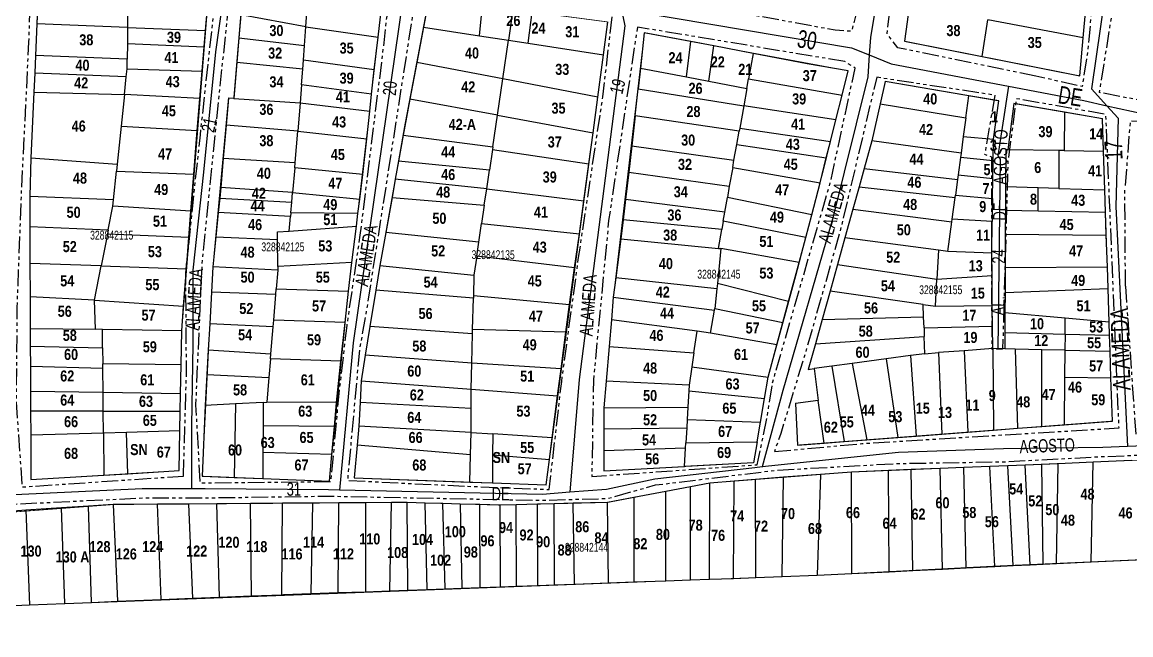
# Model space of a CAD drawing. Extents: x 204381 to 207261, y 4847713 to 4851061.
# Drawn here: x 204745.6 to 204997.2, y 4849956.2 to 4850095.3 of the extents above; entities that cross this region are included whole.
import ezdxf
from ezdxf.enums import TextEntityAlignment as Align

# ---------------------------------------------------------------- set-up
doc = ezdxf.new("R2010")
doc.units = 0
doc.header["$LTSCALE"] = 1.5
doc.header["$MEASUREMENT"] = 0
doc.linetypes.add('PHANTOMX2', pattern=[5, 2.5, -0.5, 0.5, -0.5, 0.5, -0.5])
for name, color, linetype in [('CD-MALHA-LOTES', 40, 'CONTINUOUS'), ('CD_TXT_QUADRA', 7, 'CONTINUOUS'), ('RU-QUADRAS', 210, 'CONTINUOUS'), ('SV-EIXO-RUA-N-PAV', 6, 'CONTINUOUS'), ('SV-RUA-NAO-PAV-S-GUIA-C-GUIA', 7, 'PHANTOMX2'), ('SV-TXT-RUA-N-PAV-S-GUIA-C-GUIA', 7, 'CONTINUOUS'), ('Th_NmrPort', 7, 'CONTINUOUS')]:
    doc.layers.add(name, color=color, linetype=linetype)
doc.styles.add('ARIAL', font='ARIAL.TTF')
doc.styles.get("Standard").update_dxf_attribs({"font": 'swisscbo.ttf'})

msp = doc.modelspace()

# ---------------------------------------------------------------- linework, layer by layer
at = {"layer": 'CD-MALHA-LOTES', "linetype": 'Continuous'}
for points in [[(204826.37, 4850091.91), (204827.71, 4850103.18)], [(204749.2, 4850101.9), (204748.92, 4850094.92)], [(204769.6, 4850101.07), (204769.52, 4850094.12)], [(204787.21, 4850093.44), (204787.79, 4850100.32)], [(204837.87, 4850100.73), (204836.65, 4850094.2)], [(204809.98, 4850094.23), (204810.31, 4850098.68)], [(204849.41, 4850092.24), (204850.06, 4850099.12)], [(204856.97, 4850098.21), (204855.95, 4850091.23)], [(204946.95, 4850099.24), (204945.8, 4850091.02)], [(204986.37, 4850091.79), (204986.97, 4850098.32)], [(204795.19, 4850096.99), (204794.76, 4850091.8)], [(204809.98, 4850094.23), (204795.19, 4850096.99)], [(204860.46, 4850090.53), (204861.37, 4850097.63)], [(204877.52, 4850087.91), (204878.53, 4850095.37)], [(204963.41, 4850087.54), (204964.74, 4850095.87)], [(204986.37, 4850091.79), (204964.74, 4850095.87)], [(204748.92, 4850094.92), (204748.63, 4850087.76)], [(204769.52, 4850094.12), (204748.92, 4850094.92)], [(204769.52, 4850094.12), (204769.48, 4850090.46)], [(204769.52, 4850094.12), (204787.21, 4850093.44)], [(204786.9, 4850089.7), (204787.21, 4850093.44)], [(204809.66, 4850090.04), (204809.98, 4850094.23)], [(204809.98, 4850094.23), (204826.37, 4850091.91)], [(204836.65, 4850094.2), (204835.15, 4850086.19)], [(204836.65, 4850094.2), (204849.41, 4850092.24)], [(204886.78, 4850092.9), (204885.9, 4850084.86)], [(204897.34, 4850090.9), (204886.78, 4850092.9)], [(204769.48, 4850090.46), (204769.43, 4850086.9)], [(204769.48, 4850090.46), (204786.9, 4850089.7)], [(204794.76, 4850091.8), (204794.28, 4850086.18)], [(204794.76, 4850091.8), (204809.66, 4850090.04)], [(204825.49, 4850084.51), (204826.37, 4850091.91)], [(204849.41, 4850092.24), (204855.95, 4850091.23)], [(204854.66, 4850082.45), (204855.95, 4850091.23)], [(204855.95, 4850091.23), (204860.46, 4850090.53)], [(204860.46, 4850090.53), (204877.52, 4850087.91)], [(204896.32, 4850082.89), (204897.34, 4850090.9)], [(204902.53, 4850089.92), (204897.34, 4850090.9)], [(204945.8, 4850091.02), (204963.41, 4850087.54)], [(204985.59, 4850083.15), (204986.37, 4850091.79)], [(204748.63, 4850087.76), (204748.45, 4850083.77)], [(204769.43, 4850086.9), (204748.63, 4850087.76)], [(204786.45, 4850084.21), (204786.9, 4850089.7)], [(204809.41, 4850086.71), (204809.66, 4850090.04)], [(204876.23, 4850078.3), (204877.52, 4850087.91)], [(204901.41, 4850081.92), (204902.53, 4850089.92)], [(204911.46, 4850088.23), (204902.53, 4850089.92)], [(204911.46, 4850088.23), (204910.43, 4850082.47)], [(204923.72, 4850085.86), (204911.46, 4850088.23)], [(204769.41, 4850084.76), (204769.43, 4850086.9)], [(204794.28, 4850086.18), (204793.6, 4850078.01)], [(204809.26, 4850084.66), (204794.28, 4850086.18)], [(204809.26, 4850084.66), (204809.41, 4850086.71)], [(204825.49, 4850084.51), (204809.41, 4850086.71)], [(204835.15, 4850086.19), (204833.59, 4850077.85)], [(204854.66, 4850082.45), (204835.15, 4850086.19)], [(204933.03, 4850084.29), (204923.72, 4850085.86)], [(204963.41, 4850087.54), (204985.59, 4850083.15)], [(204748.45, 4850083.77), (204748.26, 4850079.45)], [(204769.22, 4850082.92), (204748.45, 4850083.77)], [(204768.8, 4850078.89), (204769.22, 4850082.92)], [(204769.22, 4850082.92), (204769.41, 4850084.76)], [(204769.41, 4850084.76), (204786.45, 4850084.21)], [(204785.93, 4850077.97), (204786.45, 4850084.21)], [(204808.99, 4850081.12), (204809.26, 4850084.66)], [(204824.88, 4850078.95), (204825.49, 4850084.51)], [(204885.9, 4850084.86), (204885.39, 4850080.2)], [(204885.9, 4850084.86), (204896.32, 4850082.89)], [(204896.32, 4850082.89), (204901.41, 4850081.92)], [(204931.65, 4850078.79), (204933.03, 4850084.29)], [(204808.99, 4850081.12), (204808.68, 4850076.98)], [(204824.88, 4850078.95), (204808.99, 4850081.12)], [(204853.45, 4850074.2), (204854.66, 4850082.45)], [(204876.23, 4850078.3), (204854.66, 4850082.45)], [(204884.72, 4850074.04), (204885.39, 4850080.2)], [(204885.39, 4850080.2), (204909.33, 4850076.32)], [(204901.41, 4850081.92), (204910.04, 4850080.28)], [(204910.04, 4850080.28), (204909.33, 4850076.32)], [(204910.04, 4850080.28), (204910.43, 4850082.47)], [(204910.43, 4850082.47), (204931.65, 4850078.79)], [(204941.42, 4850081.87), (204940.3, 4850076.78)], [(204960.39, 4850078.61), (204941.42, 4850081.87)], [(204748.26, 4850079.45), (204747.59, 4850064.54)], [(204748.26, 4850079.45), (204768.8, 4850078.89)], [(204768.8, 4850078.89), (204768.06, 4850071.71)], [(204785.93, 4850077.97), (204768.8, 4850078.89)], [(204785.34, 4850070.74), (204785.93, 4850077.97)], [(204792.39, 4850078.09), (204791.87, 4850071.93)], [(204793.6, 4850078.01), (204792.39, 4850078.09)], [(204793.6, 4850078.01), (204808.68, 4850076.98)], [(204824.47, 4850075.16), (204824.88, 4850078.95)], [(204833.59, 4850077.85), (204832.06, 4850069.71)], [(204853.45, 4850074.2), (204833.59, 4850077.85)], [(204875.14, 4850070.22), (204876.23, 4850078.3)], [(204930.23, 4850073.12), (204931.65, 4850078.79)], [(204959.72, 4850073.63), (204960.39, 4850078.61)], [(204967.21, 4850077.44), (204960.39, 4850078.61)], [(204808.68, 4850076.98), (204808.17, 4850070.58)], [(204808.68, 4850076.98), (204824.47, 4850075.16)], [(204823.78, 4850068.85), (204824.47, 4850075.16)], [(204909.33, 4850076.32), (204908.44, 4850071.29)], [(204930.23, 4850073.12), (204909.33, 4850076.32)], [(204940.3, 4850076.78), (204938.44, 4850068.41)], [(204940.3, 4850076.78), (204959.72, 4850073.63)], [(204966, 4850068.73), (204967.21, 4850077.44)], [(204970.67, 4850076.85), (204969.25, 4850066.33)], [(204982.12, 4850074.88), (204970.67, 4850076.85)], [(204852.4, 4850067.01), (204853.45, 4850074.2)], [(204853.45, 4850074.2), (204875.14, 4850070.22)], [(204884.72, 4850074.04), (204883.93, 4850067.28)], [(204908.31, 4850070.58), (204884.72, 4850074.04)], [(204929, 4850068.22), (204930.23, 4850073.12)], [(204959.72, 4850073.63), (204959.16, 4850069.38)], [(204982.12, 4850074.88), (204982.04, 4850066.16)], [(204990.77, 4850073.4), (204982.12, 4850074.88)], [(204991.01, 4850066.04), (204990.77, 4850073.4)], [(204768.06, 4850071.71), (204767.18, 4850063.11)], [(204768.06, 4850071.71), (204785.34, 4850070.74)], [(204784.53, 4850060.82), (204785.34, 4850070.74)], [(204791.87, 4850071.93), (204791.24, 4850064.49)], [(204808.17, 4850070.58), (204791.87, 4850071.93)], [(204807.57, 4850063.48), (204808.17, 4850070.58)], [(204808.17, 4850070.58), (204823.78, 4850068.85)], [(204874.2, 4850063.18), (204875.14, 4850070.22)], [(204907.76, 4850067.55), (204908.31, 4850070.58)], [(204908.44, 4850071.29), (204908.31, 4850070.58)], [(204908.44, 4850071.29), (204929, 4850068.22)], [(204822.89, 4850060.71), (204823.78, 4850068.85)], [(204832.06, 4850069.71), (204831, 4850063.74)], [(204832.06, 4850069.71), (204852.4, 4850067.01)], [(204907.12, 4850063.98), (204907.76, 4850067.55)], [(204907.76, 4850067.55), (204928.07, 4850064.51)], [(204928.07, 4850064.51), (204929, 4850068.22)], [(204938.44, 4850068.41), (204936.67, 4850062.07)], [(204958.66, 4850065.6), (204938.44, 4850068.41)], [(204959.16, 4850069.38), (204958.66, 4850065.6)], [(204959.16, 4850069.38), (204966, 4850068.73)], [(204965.93, 4850063.84), (204966, 4850068.73)], [(204852.31, 4850066.42), (204851.62, 4850061.75)], [(204852.4, 4850067.01), (204852.31, 4850066.42)], [(204852.31, 4850066.42), (204874.2, 4850063.18)], [(204883.93, 4850067.28), (204883.24, 4850061.31)], [(204883.93, 4850067.28), (204907.12, 4850063.98)], [(204958.66, 4850065.6), (204958.52, 4850064.57)], [(204968.79, 4850066.34), (204968.75, 4850057.97)], [(204969.25, 4850066.33), (204968.79, 4850066.34)], [(204980.85, 4850066.18), (204969.25, 4850066.33)], [(204980.85, 4850066.18), (204980.85, 4850057.57)], [(204982.04, 4850066.16), (204980.85, 4850066.18)], [(204982.04, 4850066.16), (204991.01, 4850066.04)], [(204991.29, 4850057.23), (204991.01, 4850066.04)], [(204747.59, 4850064.54), (204747.32, 4850055.78)], [(204747.59, 4850064.54), (204767.18, 4850063.11)], [(204767.18, 4850063.11), (204767.01, 4850061.5)], [(204791.24, 4850064.49), (204790.68, 4850057.81)], [(204791.24, 4850064.49), (204807.57, 4850063.48)], [(204807.46, 4850062.23), (204807.57, 4850063.48)], [(204831, 4850063.74), (204830.28, 4850059.67)], [(204851.62, 4850061.75), (204831, 4850063.74)], [(204873.06, 4850054.76), (204874.2, 4850063.18)], [(204906.84, 4850062.36), (204907.12, 4850063.98)], [(204926.66, 4850058.88), (204928.07, 4850064.51)], [(204958.52, 4850064.57), (204958, 4850060.66)], [(204965.93, 4850063.84), (204958.52, 4850064.57)], [(204965.87, 4850059.83), (204965.93, 4850063.84)], [(204766.34, 4850054.97), (204767.01, 4850061.5)], [(204767.01, 4850061.5), (204784.53, 4850060.82)], [(204783.85, 4850052.45), (204784.53, 4850060.82)], [(204807.46, 4850062.23), (204806.97, 4850056.64)], [(204822.89, 4850060.71), (204807.46, 4850062.23)], [(204822.21, 4850055.15), (204822.89, 4850060.71)], [(204851.06, 4850057.51), (204851.62, 4850061.75)], [(204883.24, 4850061.31), (204882.52, 4850055.09)], [(204883.24, 4850061.31), (204906.07, 4850058.11)], [(204906.84, 4850062.36), (204906.07, 4850058.11)], [(204906.84, 4850062.36), (204926.66, 4850058.88)], [(204936.67, 4850062.07), (204935.53, 4850057.96)], [(204936.67, 4850062.07), (204957.86, 4850059.58)], [(204958, 4850060.66), (204957.86, 4850059.58)], [(204958, 4850060.66), (204965.87, 4850059.83)], [(204790.68, 4850057.81), (204790.43, 4850055.38)], [(204806.97, 4850056.64), (204790.68, 4850057.81)], [(204830.28, 4850059.67), (204829.55, 4850055.55)], [(204851.06, 4850057.51), (204830.28, 4850059.67)], [(204850.46, 4850053.82), (204851.06, 4850057.51)], [(204851.06, 4850057.51), (204873.06, 4850054.76)], [(204906.07, 4850058.11), (204905.63, 4850055.56)], [(204924.83, 4850051.56), (204926.66, 4850058.88)], [(204935.53, 4850057.96), (204934.12, 4850052.89)], [(204935.53, 4850057.96), (204957.32, 4850055.54)], [(204957.86, 4850059.58), (204957.39, 4850056.04)], [(204965.81, 4850055.31), (204965.87, 4850059.83)], [(204968.75, 4850057.97), (204968.72, 4850052.65)], [(204976.13, 4850057.73), (204968.75, 4850057.97)], [(204980.85, 4850057.57), (204976.13, 4850057.73)], [(204976.13, 4850052.5), (204976.13, 4850057.73)], [(204980.85, 4850057.57), (204991.29, 4850057.23)], [(204766.34, 4850054.97), (204747.32, 4850055.78)], [(204747.32, 4850055.78), (204747.34, 4850048.95)], [(204766.2, 4850053.59), (204766.34, 4850054.97)], [(204790.43, 4850055.38), (204790.1, 4850052.11)], [(204790.43, 4850055.38), (204806.79, 4850054.5)], [(204806.79, 4850054.5), (204806.97, 4850056.64)], [(204806.97, 4850056.64), (204822.21, 4850055.15)], [(204821.81, 4850051.89), (204822.21, 4850055.15)], [(204829.55, 4850055.55), (204828.13, 4850047.59)], [(204829.55, 4850055.55), (204850.46, 4850053.82)], [(204882.52, 4850055.09), (204881.97, 4850050.43)], [(204905.04, 4850052.16), (204882.52, 4850055.09)], [(204905.04, 4850052.16), (204905.63, 4850055.56)], [(204924.83, 4850051.56), (204905.63, 4850055.56)], [(204956.67, 4850050.61), (204957.32, 4850055.54)], [(204957.32, 4850055.54), (204957.39, 4850056.04)], [(204957.39, 4850056.04), (204965.81, 4850055.31)], [(204965.81, 4850055.31), (204965.73, 4850050.05)], [(204991.46, 4850052.19), (204991.29, 4850057.23)], [(204765.15, 4850048.21), (204766.2, 4850053.59)], [(204783.85, 4850052.45), (204766.2, 4850053.59)], [(204783.41, 4850046.44), (204783.85, 4850052.45)], [(204806.58, 4850052.07), (204806.79, 4850054.5)], [(204850.46, 4850053.82), (204849.85, 4850049.63)], [(204872.04, 4850047.31), (204873.06, 4850054.76)], [(204934.12, 4850052.89), (204932.3, 4850046.36)], [(204934.12, 4850052.89), (204956.59, 4850050.02)], [(204968.72, 4850052.65), (204968.69, 4850047.23)], [(204968.72, 4850052.65), (204976.13, 4850052.5)], [(204976.13, 4850052.5), (204991.46, 4850052.19)], [(204790.1, 4850052.11), (204789.55, 4850046.6)], [(204806.5, 4850051.23), (204790.1, 4850052.11)], [(204806.21, 4850047.91), (204806.5, 4850051.23)], [(204806.58, 4850052.07), (204806.5, 4850051.23)], [(204821.81, 4850051.89), (204806.58, 4850052.07)], [(204821.46, 4850049.05), (204821.81, 4850051.89)], [(204881.97, 4850050.43), (204881.48, 4850046.14)], [(204904.36, 4850048.26), (204881.97, 4850050.43)], [(204904.69, 4850050.13), (204904.36, 4850048.26)], [(204904.69, 4850050.13), (204905.04, 4850052.16)], [(204923.44, 4850046.42), (204904.69, 4850050.13)], [(204923.44, 4850046.42), (204924.83, 4850051.56)], [(204955.69, 4850043.24), (204956.59, 4850050.02)], [(204956.59, 4850050.02), (204956.67, 4850050.61)], [(204965.73, 4850050.05), (204956.67, 4850050.61)], [(204965.63, 4850042.9), (204965.73, 4850050.05)], [(204991.62, 4850046.96), (204991.46, 4850052.19)], [(204747.34, 4850048.95), (204747.37, 4850040.57)], [(204747.34, 4850048.95), (204765.15, 4850048.21)], [(204765.15, 4850048.21), (204764.95, 4850047.17)], [(204803.52, 4850047.71), (204806.21, 4850047.91)], [(204803.54, 4850045.97), (204803.52, 4850047.71)], [(204806.21, 4850047.91), (204821.46, 4850049.05)], [(204820.45, 4850040.74), (204821.46, 4850049.05)], [(204828.13, 4850047.59), (204826.8, 4850040.11)], [(204849.22, 4850045.37), (204828.13, 4850047.59)], [(204849.22, 4850045.37), (204849.85, 4850049.63)], [(204849.85, 4850049.63), (204872.04, 4850047.31)], [(204903.62, 4850043.98), (204904.36, 4850048.26)], [(204764.95, 4850047.17), (204763.56, 4850039.99)], [(204783.41, 4850046.44), (204764.95, 4850047.17)], [(204782.88, 4850039.3), (204783.41, 4850046.44)], [(204789.55, 4850046.6), (204788.87, 4850039.77)], [(204789.55, 4850046.6), (204803.54, 4850045.97)], [(204803.62, 4850039.84), (204803.54, 4850045.97)], [(204848.75, 4850042.2), (204849.22, 4850045.37)], [(204870.97, 4850039.52), (204872.04, 4850047.31)], [(204881.48, 4850046.14), (204880.32, 4850037.25)], [(204881.48, 4850046.14), (204903.62, 4850043.98)], [(204921.92, 4850040.79), (204923.44, 4850046.42)], [(204932.3, 4850046.36), (204930.62, 4850040.32)], [(204953.52, 4850043.53), (204932.3, 4850046.36)], [(204968.69, 4850047.23), (204968.66, 4850039.65)], [(204968.69, 4850047.23), (204991.62, 4850046.96)], [(204991.86, 4850039.75), (204991.62, 4850046.96)], [(204904.17, 4850043.93), (204903.38, 4850036.03)], [(204903.62, 4850043.98), (204904.17, 4850043.93)], [(204921.92, 4850040.79), (204904.17, 4850043.93)], [(204953.52, 4850043.53), (204953.16, 4850037.01)], [(204955.69, 4850043.24), (204953.52, 4850043.53)], [(204965.63, 4850042.9), (204955.69, 4850043.24)], [(204965.68, 4850037.78), (204965.63, 4850042.9)], [(204763.56, 4850039.99), (204747.37, 4850040.57)], [(204747.37, 4850040.57), (204747.39, 4850032.99)], [(204762.05, 4850032.23), (204763.56, 4850039.99)], [(204763.56, 4850039.99), (204782.88, 4850039.3)], [(204820.45, 4850040.74), (204803.62, 4850039.84)], [(204819.66, 4850034.27), (204820.45, 4850040.74)], [(204826.8, 4850040.11), (204825.89, 4850034.52)], [(204826.8, 4850040.11), (204848.12, 4850037.89)], [(204848.75, 4850042.2), (204848.12, 4850037.89)], [(204870.97, 4850039.52), (204848.75, 4850042.2)], [(204919.52, 4850031.89), (204921.92, 4850040.79)], [(204930.62, 4850040.32), (204928.94, 4850034.27)], [(204930.62, 4850040.32), (204953.16, 4850037.01)], [(204782.25, 4850030.83), (204782.88, 4850039.3)], [(204788.87, 4850039.77), (204788.56, 4850034.07)], [(204803.63, 4850038.99), (204788.87, 4850039.77)], [(204803.63, 4850038.99), (204803.28, 4850034.77)], [(204803.62, 4850039.84), (204803.63, 4850038.99)], [(204848.12, 4850037.89), (204848.01, 4850033.25)], [(204869.83, 4850031.2), (204870.97, 4850039.52)], [(204953.16, 4850037.01), (204965.68, 4850037.78)], [(204965.74, 4850031.01), (204965.68, 4850037.78)], [(204968.66, 4850039.65), (204968.63, 4850033.95)], [(204968.66, 4850039.65), (204991.86, 4850039.75)], [(204992.01, 4850034.9), (204991.86, 4850039.75)], [(204880.32, 4850037.25), (204879.75, 4850032.87)], [(204903.26, 4850034.82), (204880.32, 4850037.25)], [(204903.38, 4850036.03), (204903.26, 4850034.82)], [(204919.52, 4850031.89), (204903.38, 4850036.03)], [(204952.83, 4850030.86), (204953.16, 4850037.01)], [(204968.63, 4850033.95), (204992.01, 4850034.9)], [(204992.26, 4850027.22), (204992.01, 4850034.9)], [(204762.05, 4850032.23), (204747.39, 4850032.99)], [(204747.39, 4850032.99), (204747.41, 4850025.79)], [(204788.56, 4850034.07), (204788.16, 4850026.84)], [(204803.17, 4850033.52), (204788.56, 4850034.07)], [(204802.68, 4850027.67), (204803.17, 4850033.52)], [(204803.17, 4850033.52), (204803.28, 4850034.77)], [(204803.28, 4850034.77), (204819.66, 4850034.27)], [(204818.89, 4850027.13), (204819.66, 4850034.27)], [(204825.89, 4850034.52), (204824.53, 4850026.25)], [(204847.99, 4850032.68), (204825.89, 4850034.52)], [(204847.82, 4850025.55), (204847.99, 4850032.68)], [(204848.01, 4850033.25), (204847.99, 4850032.68)], [(204848.01, 4850033.25), (204869.83, 4850031.2)], [(204879.75, 4850032.87), (204879.32, 4850027.73)], [(204879.75, 4850032.87), (204902.74, 4850029.93)], [(204903.26, 4850034.82), (204902.81, 4850030.33)], [(204928.94, 4850034.27), (204927.14, 4850027.81)], [(204950.09, 4850031.25), (204928.94, 4850034.27)], [(204968.63, 4850033.95), (204968.61, 4850029.36)], [(204762.05, 4850032.23), (204782.25, 4850030.83)], [(204762.22, 4850025.6), (204762.05, 4850032.23)], [(204781.84, 4850025.29), (204782.25, 4850030.83)], [(204868.98, 4850024.99), (204869.83, 4850031.2)], [(204901.78, 4850024.76), (204902.74, 4850029.93)], [(204902.74, 4850029.93), (204902.81, 4850030.33)], [(204902.81, 4850030.33), (204918.24, 4850027.14)], [(204918.24, 4850027.14), (204919.52, 4850031.89)], [(204950.09, 4850031.25), (204952.83, 4850030.86)], [(204950.17, 4850028.43), (204950.09, 4850031.25)], [(204952.83, 4850030.86), (204965.74, 4850031.01)], [(204965.78, 4850026.3), (204965.74, 4850031.01)], [(204802.55, 4850026.18), (204802.68, 4850027.67)], [(204818.89, 4850027.13), (204802.68, 4850027.67)], [(204879.32, 4850027.73), (204878.8, 4850021.67)], [(204898.74, 4850025.16), (204879.32, 4850027.73)], [(204927.14, 4850027.81), (204925.6, 4850022.29)], [(204927.14, 4850027.81), (204950.17, 4850028.43)], [(204950.25, 4850025.92), (204950.17, 4850028.43)], [(204968.61, 4850029.36), (204968.59, 4850024.85)], [(204982.31, 4850028.12), (204968.61, 4850029.36)], [(204982.27, 4850024.53), (204982.31, 4850028.12)], [(204992.26, 4850027.22), (204982.31, 4850028.12)], [(204747.41, 4850025.79), (204762.22, 4850025.6)], [(204747.41, 4850025.79), (204747.43, 4850021.81)], [(204763.8, 4850025.58), (204762.22, 4850025.6)], [(204781.84, 4850025.29), (204763.8, 4850025.58)], [(204763.85, 4850021.38), (204763.8, 4850025.58)], [(204781.68, 4850017.57), (204781.84, 4850025.29)], [(204788.16, 4850026.84), (204787.84, 4850020.92)], [(204802.55, 4850026.18), (204788.16, 4850026.84)], [(204802.04, 4850020.07), (204802.55, 4850026.18)], [(204817.95, 4850018.35), (204818.89, 4850027.13)], [(204824.53, 4850026.25), (204823.47, 4850019.72)], [(204847.79, 4850024.54), (204824.53, 4850026.25)], [(204847.79, 4850024.54), (204847.82, 4850025.55)], [(204868.98, 4850024.99), (204847.82, 4850025.55)], [(204867.91, 4850016.66), (204868.98, 4850024.99)], [(204898.02, 4850020.27), (204898.74, 4850025.16)], [(204901.78, 4850024.76), (204898.74, 4850025.16)], [(204916.89, 4850022.1), (204918.24, 4850027.14)], [(204950.25, 4850025.92), (204965.78, 4850026.3)], [(204950.25, 4850025.92), (204950.31, 4850023.98)], [(204965.84, 4850021.21), (204965.78, 4850026.3)], [(204968.59, 4850024.85), (204968.57, 4850021.15)], [(204968.59, 4850024.85), (204982.27, 4850024.53)], [(204992.36, 4850024.3), (204992.26, 4850027.22)], [(204847.63, 4850017.89), (204847.79, 4850024.54)], [(204916.89, 4850022.1), (204901.78, 4850024.76)], [(204925.6, 4850022.29), (204923.99, 4850016.49)], [(204925.6, 4850022.29), (204950.31, 4850023.98)], [(204950.44, 4850020.06), (204950.31, 4850023.98)], [(204982.27, 4850024.53), (204982.23, 4850020.84)], [(204982.27, 4850024.53), (204992.36, 4850024.3)], [(204992.48, 4850020.61), (204992.36, 4850024.3)], [(204747.43, 4850021.81), (204763.85, 4850021.38)], [(204747.43, 4850021.81), (204747.46, 4850017.17)], [(204763.85, 4850021.38), (204763.89, 4850017.73)], [(204787.84, 4850020.92), (204787.54, 4850015.36)], [(204787.84, 4850020.92), (204802.04, 4850020.07)], [(204801.94, 4850018.91), (204802.04, 4850020.07)], [(204878.8, 4850021.67), (204878.14, 4850013.85)], [(204878.8, 4850021.67), (204898.02, 4850020.27)], [(204898.02, 4850020.27), (204897.55, 4850017.09)], [(204914.89, 4850014.71), (204916.89, 4850022.1)], [(204950.44, 4850020.06), (204947.18, 4850019.64)], [(204950.44, 4850020.06), (204953.56, 4850020.3)], [(204959.37, 4850020.73), (204953.56, 4850020.3)], [(204953.56, 4850020.3), (204954.29, 4850001.82)], [(204965.84, 4850021.21), (204959.37, 4850020.73)], [(204959.37, 4850020.73), (204960.19, 4850002.27)], [(204968.57, 4850021.15), (204965.84, 4850021.21)], [(204965.84, 4850021.21), (204966, 4850002.71)], [(204970.94, 4850021.1), (204968.57, 4850021.15)], [(204977.02, 4850020.96), (204970.94, 4850021.1)], [(204970.94, 4850021.1), (204971.5, 4850003.13)], [(204982.23, 4850020.84), (204977.02, 4850020.96)], [(204977.02, 4850003.55), (204977.02, 4850020.96)], [(204982.23, 4850020.84), (204982.16, 4850014.7)], [(204982.23, 4850020.84), (204992.48, 4850020.61)], [(204992.67, 4850014.62), (204992.48, 4850020.61)], [(204781.68, 4850017.57), (204763.89, 4850017.73)], [(204763.9, 4850016.74), (204763.89, 4850017.73)], [(204781.55, 4850010.99), (204781.68, 4850017.57)], [(204801.94, 4850018.91), (204801.59, 4850014.67)], [(204817.95, 4850018.35), (204801.94, 4850018.91)], [(204816.95, 4850009.02), (204817.95, 4850018.35)], [(204823.47, 4850019.72), (204822.52, 4850013.94)], [(204847.63, 4850017.89), (204823.47, 4850019.72)], [(204847.49, 4850012.02), (204847.63, 4850017.89)], [(204867.91, 4850016.66), (204847.63, 4850017.89)], [(204933.95, 4850017.84), (204929.3, 4850017.21)], [(204941.66, 4850018.89), (204933.95, 4850017.84)], [(204933.95, 4850017.84), (204937.27, 4850000.53)], [(204947.18, 4850019.64), (204941.66, 4850018.89)], [(204941.66, 4850018.89), (204944.29, 4850001.06)], [(204947.18, 4850019.64), (204948.47, 4850001.38)], [(204763.9, 4850016.74), (204747.46, 4850017.17)], [(204747.46, 4850017.17), (204747.49, 4850011.52)], [(204763.96, 4850011.26), (204763.9, 4850016.74)], [(204787.54, 4850015.36), (204787.15, 4850008.27)], [(204787.54, 4850015.36), (204801.59, 4850014.67)], [(204867.12, 4850010.52), (204867.91, 4850016.66)], [(204897.55, 4850017.09), (204896.94, 4850012.94)], [(204897.55, 4850017.09), (204914.89, 4850014.71)], [(204923.99, 4850016.49), (204925.3, 4850016.67)], [(204929.3, 4850017.21), (204925.3, 4850016.67)], [(204925.3, 4850016.67), (204926.26, 4850009.47)], [(204929.3, 4850017.21), (204932.11, 4850000.13)], [(204801.59, 4850014.67), (204801.12, 4850009.05)], [(204822.52, 4850013.94), (204822.29, 4850009.02)], [(204822.52, 4850013.94), (204847.49, 4850012.02)], [(204878.14, 4850013.85), (204877.63, 4850007.8)], [(204896.94, 4850012.94), (204878.14, 4850013.85)], [(204896.94, 4850012.94), (204896.87, 4850011.64)], [(204914.08, 4850009.92), (204914.89, 4850014.71)], [(204982.16, 4850014.7), (204982.04, 4850003.94)], [(204982.16, 4850014.7), (204992.67, 4850014.62)], [(204992.99, 4850004.77), (204992.67, 4850014.62)], [(204763.96, 4850011.26), (204747.49, 4850011.52)], [(204747.49, 4850011.52), (204747.51, 4850007)], [(204781.55, 4850010.99), (204763.96, 4850011.26)], [(204764.01, 4850007), (204763.96, 4850011.26)], [(204781.47, 4850007), (204781.55, 4850010.99)], [(204847.49, 4850012.02), (204867.12, 4850010.52)], [(204847.49, 4850007.65), (204847.49, 4850012.02)], [(204865.89, 4850000.99), (204867.12, 4850010.52)], [(204896.87, 4850011.64), (204896.66, 4850007.89)], [(204896.87, 4850011.64), (204914.08, 4850009.92)], [(204913.15, 4850004.5), (204914.08, 4850009.92)], [(204787.15, 4850008.27), (204786.48, 4849992.26)], [(204794, 4850008.66), (204787.15, 4850008.27)], [(204794, 4850008.66), (204793.69, 4849991.97)], [(204800.32, 4850009.01), (204794, 4850008.66)], [(204800.32, 4850009.01), (204800.28, 4850003.69)], [(204800.32, 4850009.01), (204801.12, 4850009.05)], [(204816.95, 4850009.02), (204801.12, 4850009.05)], [(204816.45, 4850003.54), (204816.95, 4850009.02)], [(204822.29, 4850009.02), (204822.03, 4850003.65)], [(204847.49, 4850007.65), (204822.29, 4850009.02)], [(204847.49, 4850002.19), (204847.49, 4850007.65)], [(204877.63, 4850007.8), (204896.66, 4850007.89)], [(204877.63, 4850007.8), (204877.63, 4850002.98)], [(204896.66, 4850007.89), (204896.5, 4850005.11)], [(204926.26, 4850009.47), (204921.1, 4850008.79)], [(204921.1, 4850008.79), (204921.56, 4849999.33)], [(204927.56, 4849999.79), (204926.26, 4850009.47)], [(204764.01, 4850007), (204747.51, 4850007)], [(204747.51, 4850007), (204747.54, 4850001.55)], [(204764.01, 4850007), (204781.47, 4850007)], [(204764.07, 4850002.03), (204764.01, 4850007)], [(204781.38, 4850002.53), (204781.47, 4850007)], [(204896.5, 4850005.11), (204896.4, 4850003.24)], [(204896.5, 4850005.11), (204913.15, 4850004.5)], [(204982.04, 4850003.94), (204992.99, 4850004.77)], [(204769.31, 4850002.18), (204764.07, 4850002.03)], [(204781.38, 4850002.53), (204769.31, 4850002.18)], [(204769.62, 4849992.82), (204769.31, 4850002.18)], [(204781.2, 4849993.52), (204781.38, 4850002.53)], [(204800.28, 4850003.69), (204800.24, 4849997.66)], [(204816.45, 4850003.54), (204800.28, 4850003.69)], [(204815.87, 4849997.18), (204816.45, 4850003.54)], [(204822.03, 4850003.65), (204821.62, 4849999.27)], [(204847.49, 4850002.19), (204822.03, 4850003.65)], [(204847.35, 4849997.14), (204847.49, 4850002.19)], [(204847.49, 4850002.19), (204852.39, 4850001.85)], [(204877.63, 4850002.98), (204896.4, 4850003.24)], [(204877.63, 4850002.98), (204877.63, 4849998.01)], [(204896.4, 4850003.24), (204896.21, 4849999.86)], [(204912.39, 4850000.05), (204913.15, 4850004.5)], [(204954.29, 4850001.82), (204960.19, 4850002.27)], [(204960.19, 4850002.27), (204966, 4850002.71)], [(204966, 4850002.71), (204971.5, 4850003.13)], [(204971.5, 4850003.13), (204977.02, 4850003.55)], [(204977.02, 4850003.55), (204982.04, 4850003.94)], [(204764.07, 4850002.03), (204747.54, 4850001.55)], [(204747.54, 4850001.55), (204747.59, 4849991.48)], [(204764.07, 4850002.03), (204764.17, 4849992.49)], [(204852.39, 4850001.85), (204852.36, 4849997.08)], [(204865.89, 4850000.99), (204852.39, 4850001.85)], [(204865.25, 4849996.06), (204865.89, 4850000.99)], [(204896.14, 4849998.6), (204896.21, 4849999.86)], [(204896.21, 4849999.86), (204912.39, 4850000.05)], [(204912.39, 4850000.05), (204911.59, 4849995.31)], [(204921.56, 4849999.33), (204927.56, 4849999.79)], [(204927.56, 4849999.79), (204932.11, 4850000.13)], [(204932.11, 4850000.13), (204937.27, 4850000.53)], [(204937.27, 4850000.53), (204944.29, 4850001.06)], [(204944.29, 4850001.06), (204948.47, 4850001.38)], [(204948.47, 4850001.38), (204954.29, 4850001.82)], [(204800.24, 4849997.66), (204800.19, 4849991.72)], [(204815.87, 4849997.18), (204800.24, 4849997.66)], [(204815.31, 4849991.12), (204815.87, 4849997.18)], [(204821.62, 4849999.27), (204820.92, 4849991.87)], [(204847.35, 4849997.14), (204821.62, 4849999.27)], [(204847.18, 4849990.91), (204847.35, 4849997.14)], [(204896.14, 4849998.6), (204877.63, 4849998.01)], [(204877.63, 4849998.01), (204877.63, 4849993.45)], [(204895.9, 4849994.45), (204896.14, 4849998.6)], [(204852.36, 4849997.08), (204852.33, 4849990.72)], [(204852.36, 4849997.08), (204865.25, 4849996.06)], [(204864.51, 4849990.28), (204865.25, 4849996.06)], [(204911.59, 4849995.31), (204895.9, 4849994.45)], [(204969.25, 4849994.63), (204965.18, 4849994.46)], [(204973.24, 4849994.79), (204969.25, 4849994.63)], [(204970.5, 4849971.97), (204969.25, 4849994.63)], [(204976.98, 4849994.94), (204973.24, 4849994.79)], [(204974.35, 4849972.16), (204973.24, 4849994.79)], [(204980.73, 4849995.08), (204976.98, 4849994.94)], [(204977.32, 4849972.31), (204976.98, 4849994.94)], [(204980.3, 4849972.46), (204980.73, 4849995.08)], [(204988.63, 4849995.43), (204980.73, 4849995.08)], [(204988.21, 4849972.85), (204988.63, 4849995.43)], [(204997.31, 4849995.8), (204988.63, 4849995.43)], [(204747.59, 4849991.48), (204764.17, 4849992.49)], [(204764.17, 4849992.49), (204769.62, 4849992.82)], [(204769.62, 4849992.82), (204781.2, 4849993.52)], [(204786.48, 4849992.26), (204793.69, 4849991.97)], [(204877.63, 4849993.45), (204895.9, 4849994.45)], [(204926.75, 4849992.65), (204918.36, 4849992.02)], [(204926.75, 4849992.65), (204926, 4849969.78)], [(204933.8, 4849993.18), (204926.75, 4849992.65)], [(204942.17, 4849993.53), (204933.8, 4849993.18)], [(204933.88, 4849970.15), (204933.8, 4849993.18)], [(204947.34, 4849993.74), (204942.17, 4849993.53)], [(204942.37, 4849970.57), (204942.17, 4849993.53)], [(204953.92, 4849994.01), (204947.34, 4849993.74)], [(204947.75, 4849970.84), (204947.34, 4849993.74)], [(204959.31, 4849994.22), (204953.92, 4849994.01)], [(204954.48, 4849971.17), (204953.92, 4849994.01)], [(204965.18, 4849994.46), (204959.31, 4849994.22)], [(204959.81, 4849971.44), (204959.31, 4849994.22)], [(204966.29, 4849971.76), (204965.18, 4849994.46)], [(204793.69, 4849991.97), (204800.19, 4849991.72)], [(204800.19, 4849991.72), (204815.31, 4849991.12)], [(204820.92, 4849991.87), (204847.18, 4849990.91)], [(204847.18, 4849990.91), (204852.33, 4849990.72)], [(204852.33, 4849990.72), (204864.51, 4849990.28)], [(204897.3, 4849989.87), (204891.69, 4849988.81)], [(204897.23, 4849968.7), (204897.3, 4849989.87)], [(204901.65, 4849990.7), (204897.3, 4849989.87)], [(204901.59, 4849968.86), (204901.65, 4849990.7)], [(204907.2, 4849991.15), (204901.65, 4849990.7)], [(204906.99, 4849969.06), (204907.2, 4849991.15)], [(204912, 4849991.53), (204907.2, 4849991.15)], [(204918.36, 4849992.02), (204912, 4849991.53)], [(204912.08, 4849969.25), (204912, 4849991.53)], [(204918.08, 4849969.47), (204918.36, 4849992.02)], [(204884.44, 4849987.43), (204878.45, 4849986.29)], [(204891.69, 4849988.81), (204884.44, 4849987.43)], [(204884.44, 4849987.43), (204884.44, 4849968.24)], [(204891.69, 4849968.5), (204891.69, 4849988.81)], [(204754.53, 4849985.05), (204746.41, 4849984.52)], [(204760.66, 4849985.45), (204754.53, 4849985.05)], [(204755.31, 4849963.36), (204754.53, 4849985.05)], [(204766.28, 4849985.81), (204760.66, 4849985.45)], [(204761.37, 4849963.61), (204760.66, 4849985.45)], [(204776.35, 4849985.89), (204766.28, 4849985.81)], [(204766.28, 4849985.81), (204767.27, 4849963.85)], [(204783.36, 4849985.94), (204776.35, 4849985.89)], [(204777.12, 4849964.24), (204776.35, 4849985.89)], [(204789.78, 4849985.99), (204783.36, 4849985.94)], [(204783.36, 4849985.94), (204784.27, 4849964.53)], [(204797.4, 4849986.05), (204789.78, 4849985.99)], [(204790.41, 4849964.78), (204789.78, 4849985.99)], [(204804.7, 4849986.1), (204797.4, 4849986.05)], [(204797.67, 4849965.08), (204797.4, 4849986.05)], [(204804.56, 4849965.36), (204804.7, 4849986.1)], [(204811.57, 4849986.15), (204804.7, 4849986.1)], [(204811.15, 4849965.6), (204811.57, 4849986.15)], [(204817.49, 4849986.19), (204811.57, 4849986.15)], [(204817.34, 4849965.82), (204817.49, 4849986.19)], [(204823.55, 4849986.23), (204817.49, 4849986.19)], [(204823.55, 4849986.23), (204823.48, 4849966.04)], [(204829.38, 4849986.27), (204823.55, 4849986.23)], [(204829.03, 4849966.24), (204829.38, 4849986.27)], [(204832.95, 4849986.29), (204829.38, 4849986.27)], [(204833.15, 4849966.39), (204832.95, 4849986.29)], [(204837.03, 4849986.17), (204832.95, 4849986.29)], [(204837.51, 4849966.55), (204837.03, 4849986.17)], [(204841.09, 4849986.06), (204837.03, 4849986.17)], [(204841.57, 4849966.69), (204841.09, 4849986.06)], [(204844.99, 4849985.94), (204841.09, 4849986.06)], [(204844.99, 4849985.94), (204845.41, 4849966.83)], [(204849.49, 4849985.81), (204844.99, 4849985.94)], [(204849.56, 4849966.98), (204849.49, 4849985.81)], [(204854, 4849985.68), (204849.49, 4849985.81)], [(204857.69, 4849985.78), (204854, 4849985.68)], [(204854, 4849985.68), (204854.07, 4849967.14)], [(204862.57, 4849985.9), (204857.69, 4849985.78)], [(204857.76, 4849967.28), (204857.69, 4849985.78)], [(204866.34, 4849986), (204862.57, 4849985.9)], [(204862.64, 4849967.45), (204862.57, 4849985.9)], [(204870.63, 4849986.1), (204866.34, 4849986)], [(204866.41, 4849967.59), (204866.34, 4849986)], [(204878.45, 4849986.29), (204870.63, 4849986.1)], [(204870.91, 4849967.75), (204870.63, 4849986.1)], [(204878.67, 4849968.03), (204878.45, 4849986.29)], [(204746.41, 4849984.52), (204737.98, 4849983.86)], [(204746.41, 4849984.52), (204747.24, 4849963.04)], [(204966.29, 4849971.76), (204970.5, 4849971.97)], [(204977.32, 4849972.31), (204980.3, 4849972.46)], [(204988.21, 4849972.85), (204998.42, 4849973.25)], [(204918.08, 4849969.47), (204926, 4849969.78)], [(204926, 4849969.78), (204933.88, 4849970.15)], [(204947.75, 4849970.84), (204954.48, 4849971.17)], [(204845.41, 4849966.83), (204849.56, 4849966.98)], [(204849.56, 4849966.98), (204854.07, 4849967.14)], [(204854.07, 4849967.14), (204857.76, 4849967.28)], [(204862.64, 4849967.45), (204866.41, 4849967.59)], [(204897.23, 4849968.7), (204901.59, 4849968.86)], [(204901.59, 4849968.86), (204906.99, 4849969.06)], [(204777.12, 4849964.24), (204784.27, 4849964.53)], [(204784.27, 4849964.53), (204790.41, 4849964.78)], [(204804.9, 4849965.37), (204811.15, 4849965.6)], [(204811.15, 4849965.6), (204817.34, 4849965.82)], [(204823.48, 4849966.04), (204829.03, 4849966.24)], [(204829.03, 4849966.24), (204833.15, 4849966.39)], [(204833.15, 4849966.39), (204837.51, 4849966.55)], [(204837.51, 4849966.55), (204841.57, 4849966.69)], [(204841.57, 4849966.69), (204845.41, 4849966.83)], [(204738.53, 4849962.68), (204747.24, 4849963.04)], [(204747.24, 4849963.04), (204755.31, 4849963.36)]]:
    msp.add_lwpolyline(points, dxfattribs=at)
at = {"layer": 'CD-MALHA-LOTES'}
for points in [[(204970.5, 4849971.97), (204974.35, 4849972.16)], [(204974.35, 4849972.16), (204977.32, 4849972.31)], [(204980.3, 4849972.46), (204988.21, 4849972.85)], [(204912.08, 4849969.25), (204918.08, 4849969.47)], [(204933.88, 4849970.15), (204942.37, 4849970.57)], [(204942.37, 4849970.57), (204947.75, 4849970.84)], [(204954.48, 4849971.17), (204959.81, 4849971.44)], [(204959.81, 4849971.44), (204966.29, 4849971.76)], [(204857.76, 4849967.28), (204862.64, 4849967.45)], [(204866.41, 4849967.59), (204870.91, 4849967.75)], [(204870.91, 4849967.75), (204878.67, 4849968.03)], [(204878.67, 4849968.03), (204884.44, 4849968.24)], [(204884.44, 4849968.24), (204891.69, 4849968.5)], [(204891.69, 4849968.5), (204897.23, 4849968.7)], [(204906.99, 4849969.06), (204912.08, 4849969.25)], [(204790.41, 4849964.78), (204797.67, 4849965.08)], [(204797.67, 4849965.08), (204804.56, 4849965.36)], [(204804.56, 4849965.36), (204804.9, 4849965.37)], [(204817.34, 4849965.82), (204823.48, 4849966.04)], [(204755.31, 4849963.36), (204761.37, 4849963.61)], [(204761.37, 4849963.61), (204767.27, 4849963.85)], [(204767.27, 4849963.85), (204777.12, 4849964.24)]]:
    msp.add_lwpolyline(points, dxfattribs=at)
at = {"layer": 'RU-QUADRAS', "color": 6, "linetype": 'Continuous', "const_width": 0.18}
for points in [[(204945.8, 4850091.02), (204947.53, 4850103.33), (204950.8, 4850135.18, 0.009473), (204956.27, 4850208.8), (204996.1, 4850202.32), (204994.38, 4850179.74), (204985.58, 4850083.15)], [(204820.92, 4849991.87, 0.023502), (204822.52, 4850013.94, -0.00926), (204837.87, 4850100.73), (204878.53, 4850095.37), (204864.51, 4849990.28)], [(204877.63, 4849993.45), (204877.63, 4850007.8), (204879.76, 4850032.98), (204886.78, 4850092.9), (204933.03, 4850084.29, -0.008787), (204914.89, 4850014.69), (204911.59, 4849995.31)], [(204921.1, 4850008.79), (204926.26, 4850009.47), (204925.3, 4850016.67), (204923.99, 4850016.49), (204938.48, 4850068.56), (204941.42, 4850081.87), (204967.21, 4850077.44), (204966, 4850068.73, 0.012927), (204965.88, 4850021.21), (204968.57, 4850021.2), (204968.79, 4850066.34), (204969.24, 4850066.28), (204970.67, 4850076.85), (204990.77, 4850073.4), (204992.99, 4850004.77), (204921.56, 4849999.33)], [(204663.78, 4849960.26), (204663.78, 4849975.94), (204693.1, 4849979.56), (204693.1, 4849980.33), (204766.15, 4849985.81), (204832.95, 4849986.29), (204853.8, 4849985.69), (204878.45, 4849986.29), (204901.65, 4849990.7), (204933.65, 4849993.18), (205045.37, 4849997.82), (205079.25, 4849998.65), (205137.57, 4849998.32), (205139.48, 4849978.08), (205046.91, 4849975.12, 0.005544), (204926.34, 4849969.77), (204731.52, 4849962.4)]]:
    msp.add_lwpolyline(points, format="xyb", close=True, dxfattribs=at)
for points in [[(204747.32, 4850055.96), (204749.51, 4850109.72), (204788.43, 4850107.96), (204781.84, 4850025.29), (204781.2, 4849993.52), (204747.59, 4849991.48)], [(204786.48, 4849992.26), (204788.88, 4850039.91), (204792.39, 4850078.09), (204793.59, 4850078.01), (204795.18, 4850096.99), (204793.88, 4850097.29), (204794.21, 4850101.47), (204796.01, 4850101.16), (204796.69, 4850108.48), (204827.71, 4850103.18), (204819.63, 4850034.06), (204815.31, 4849991.12)]]:
    msp.add_lwpolyline(points, close=True, dxfattribs=at)
msp.add_lwpolyline([(204731.52, 4849962.4), (204926.34, 4849969.77, -0.005544), (205046.91, 4849975.12), (205100.13, 4849977.02), (205160.2, 4849978.41), (205193.48, 4849979.63), (205209.85, 4849904.96), (205217.03, 4849879.15), (205242.53, 4849814.56)], format="xyb", dxfattribs=at)
at = {"layer": 'SV-EIXO-RUA-N-PAV', "flags": 128}
for points in [[(204793.29, 4850236.08), (204791.31, 4850205.43), (204789.49, 4850185.37), (204790.1, 4850169.87), (204790.4, 4850150.73), (204789.49, 4850131.59), (204788.88, 4850115.48), (204791.06, 4850112.31), (204792.53, 4850110.16), (204789.49, 4850088.59), (204786.75, 4850061.24), (204784.32, 4850039.06), (204784.32, 4850022.2), (204784.02, 4850003.66), (204784.02, 4849989.4)], [(204844.66, 4850228.84), (204832.69, 4850106.42), (204832.64, 4850105.92), (204832.09, 4850101.16), (204820.68, 4850022.5), (204817.58, 4849989.12)], [(204900.64, 4850220.94), (204881.22, 4850099.97), (204881.45, 4850098.86), (204882.34, 4850094.53), (204872.03, 4850014.18), (204869.88, 4849988.6)], [(204951.71, 4850213.74), (204948.81, 4850165.33), (204945.44, 4850136.55), (204938.09, 4850091.83), (204937.82, 4850087.88), (204937.48, 4850082.95), (204929.51, 4850050.64), (204918.18, 4850011.74), (204913.54, 4849994.37), (204913.54, 4849994.34)], [(205001.78, 4850206.53), (204994.57, 4850140.47), (204992.27, 4850108.04), (204988.26, 4850080.2), (204991.74, 4850076.36), (204994.31, 4850073.53), (204993.77, 4850053.5), (204996.46, 4849999.01)], [(204744.09, 4850113.34), (204747.29, 4850112.86), (204789.01, 4850112.31), (204791.06, 4850112.31), (204795.41, 4850112.31), (204829.34, 4850107.02), (204832.64, 4850105.92), (204836.01, 4850104.8), (204878.43, 4850099.79), (204881.45, 4850098.86), (204885.66, 4850097.56), (204933.78, 4850089.5), (204937.82, 4850087.88), (204942.82, 4850085.88), (204969.39, 4850080.81), (204986.48, 4850077.54), (204991.74, 4850076.36), (205000.11, 4850074.48)], [(204969.39, 4850080.81), (204967, 4850064.97), (204967.55, 4850064.24), (204967, 4850021.04)], [(205057.32, 4850000.52), (205052.59, 4850000.76), (205043.9, 4850000.89), (205038.01, 4850000.97), (205019.52, 4849999.93), (204996.46, 4849999.01), (204990.81, 4849998.79), (204968.29, 4849998.48), (204944.43, 4849997.65), (204913.54, 4849994.37), (204911.85, 4849994.19), (204889.19, 4849991.56), (204878.21, 4849989.27), (204869.88, 4849988.6), (204863.66, 4849988.1), (204817.58, 4849989.12), (204815.1, 4849989.18), (204787.15, 4849989.4), (204784.02, 4849989.4), (204772.84, 4849989.37), (204743.95, 4849988)]]:
    msp.add_lwpolyline(points, dxfattribs=at)
at = {"layer": 'SV-RUA-NAO-PAV-S-GUIA-C-GUIA'}
msp.add_line((204995.96, 4850035.43), (204995.84, 4850057.66), dxfattribs=at)
at = {"layer": 'SV-RUA-NAO-PAV-S-GUIA-C-GUIA', "flags": 128}
for points in [[(204884.11, 4850102), (204930.1, 4850093.56), (204933.89, 4850093.33), (204937.1, 4850105.68), (204943.82, 4850144.84), (204949.7, 4850210.07), (204901.86, 4850217.87)], [(204975.64, 4850083.07), (204944.28, 4850089.51), (204941.87, 4850092.72), (204943.82, 4850107.97), (204947.42, 4850132.34), (204951.25, 4850167.57), (204953.45, 4850209.74), (204977.58, 4850206.57), (204996.01, 4850204.1), (204998.13, 4850201.12), (204996.69, 4850190.01), (204991.5, 4850142.61), (204990.03, 4850115.47), (204987.26, 4850087.89), (204986.15, 4850080.72)], [(205004.24, 4850202.57), (205049.74, 4850195.85), (205046.5, 4850160.1), (205044.26, 4850137.28), (205041.51, 4850118.21), (205041.84, 4850085.14), (205041.33, 4850071.92), (205022.35, 4850074.1), (205004.86, 4850076.51), (204990.09, 4850079.35), (204994.25, 4850105.61), (204999.6, 4850161.03)], [(204782.2, 4849992.29), (204782.89, 4850015.48), (204782.73, 4850038.38), (204786.04, 4850069.76), (204789.55, 4850101.54), (204790.27, 4850110.11), (204747.79, 4850110.88), (204747.06, 4850090.75), (204745.37, 4850056.2), (204744.41, 4850030.66), (204744.24, 4850009.12), (204745.58, 4849989.81)], [(204815.6, 4849990.94), (204786.04, 4849990.65), (204785.04, 4850008.45), (204786.45, 4850040.5), (204792.37, 4850098.46), (204794.91, 4850109.66), (204806.91, 4850108.55), (204829.2, 4850104.72), (204827.66, 4850090.63), (204822.25, 4850046.94), (204819.26, 4850026.48), (204817.46, 4850011.01)], [(204879.6, 4850097.57), (204835.06, 4850102.54), (204823.87, 4850030.79), (204822.14, 4850020.94), (204819.43, 4849991.29), (204848.06, 4849989.92), (204865.2, 4849989.24), (204868.03, 4850013.75), (204871.8, 4850041.43), (204877.37, 4850078.37)], [(204932.29, 4850086.38), (204885.2, 4850094.22), (204878.69, 4850050.29), (204875.24, 4850014.15), (204874.86, 4849992.21), (204912.42, 4849994.85), (204914.62, 4850005.53), (204915.94, 4850013.68), (204929.06, 4850059.15), (204934.63, 4850084.91)], [(204916.31, 4849997.85), (204936.12, 4849999.65), (204965.09, 4850001.45), (204994.51, 4850003.2), (204991.53, 4850074.38), (204971.18, 4850077.96), (204969.28, 4850063.71), (204968.09, 4850021.07), (204965.69, 4850021.01), (204965.63, 4850064.67), (204964.09, 4850065.25), (204966.41, 4850078.73), (204939.51, 4850082.81), (204931.33, 4850048.36), (204923.91, 4850022.23), (204917.74, 4850001.96)]]:
    msp.add_lwpolyline(points, close=True, dxfattribs=at)
for points in [[(205041.67, 4850003.28), (205042.14, 4850066.8), (205026.31, 4850069.8), (205006.63, 4850072.28), (204997.03, 4850072.87), (204995.84, 4850057.66)], [(204995.96, 4850035.43), (204998.3, 4850001.79), (205020.62, 4850002.39), (205041.67, 4850003.28)], [(204656.2, 4849974.69), (204660.97, 4849976.85), (204690.36, 4849981.14), (204726.78, 4849984.22), (204744.1, 4849985.94), (204772.89, 4849987.31), (204787.16, 4849987.34), (204815.17, 4849987.73), (204862.97, 4849986.79), (204878.52, 4849987.21), (204889.35, 4849990.27), (204916.88, 4849993.63), (204944.34, 4849995.14), (204968.15, 4849995.52), (204990.91, 4849996.72), (205019.62, 4849997.87), (205038.08, 4849998.9), (205052.84, 4849999.07), (205057.24, 4849999.08), (205076.01, 4849999.54), (205091.81, 4849999.54), (205092.21, 4850000.59), (205091.92, 4850002.14)]]:
    msp.add_lwpolyline(points, dxfattribs=at)

# ---------------------------------------------------------------- texts
at = {"layer": 'CD_TXT_QUADRA', "color": 7, "linetype": 'Continuous', "style": 'ARIAL', "width": 0.7}
for s, p in [('328842115', (204765.92, 4850046.98)), ('328842125', (204804.78, 4850044.32)), ('328842135', (204852.48, 4850042.55)), ('328842145', (204903.7, 4850038.12)), ('328842155', (204954.05, 4850034.58)), ('328842144', (204873.67, 4849976.11))]:
    msp.add_text(s, height=2, dxfattribs=at).set_placement(p, align=Align.MIDDLE)
at = {"layer": 'SV-TXT-RUA-N-PAV-S-GUIA-C-GUIA', "style": 'ARIAL', "width": 0.7}
for s, height, rotation, p in [('30', 4, 351, (204921.26, 4850089.68)), ('20', 3, 85, (204830.39, 4850078.57)), ('19', 3, 76, (204881.78, 4850078.81)), ('DE', 4, 351, (204980.47, 4850076.96)), ('21', 3, 78, (204789.13, 4850070.12)), ('AL.         24        DE     AGOSTO', 3, 89, (204968.5, 4850028.75)), ('ALAMEDA                               17', 4, 92, (204997.15, 4850011.8)), ('ALAMEDA', 3, 74, (204929.05, 4850044.94)), ('ALAMEDA', 3, 81, (204824.07, 4850035.18)), ('ALAMEDA', 3, 86, (204785.64, 4850025.28)), ('ALAMEDA', 3, 86, (204875.03, 4850023.97)), ('AGOSTO', 3, 2, (204971.98, 4849997.47))]:
    msp.add_text(s, height=height, rotation=rotation, dxfattribs=at).set_placement(p)
for s, p in [('31', (204805.63, 4849987.82)), ('DE', (204852.15, 4849986.78))]:
    msp.add_text(s, height=3, dxfattribs=at).set_placement(p)
at = {"layer": 'Th_NmrPort', "color": 1}
for s, p in [('26', (204855.48, 4850095.71)), ('24', (204861.17, 4850094)), ('39', (204778.46, 4850091.9)), ('30', (204801.71, 4850093.43)), ('31', (204868.85, 4850093.15)), ('38', (204955.34, 4850093.42)), ('38', (204758.57, 4850091.32)), ('35', (204817.64, 4850089.45)), ('35', (204973.78, 4850090.71)), ('41', (204777.88, 4850087.29)), ('32', (204801.42, 4850088.31)), ('40', (204846.09, 4850088.32)), ('24', (204892.27, 4850087.26)), ('40', (204757.7, 4850085.56)), ('33', (204866.57, 4850084.62)), ('22', (204901.86, 4850086.3)), ('21', (204908.1, 4850084.62)), ('42', (204757.41, 4850081.53)), ('43', (204778.17, 4850081.82)), ('34', (204801.71, 4850081.78)), ('39', (204817.64, 4850082.62)), ('37', (204922.73, 4850083.19)), ('42', (204845.24, 4850080.64)), ('26', (204896.82, 4850080.31)), ('41', (204816.79, 4850078.37)), ('39', (204920.33, 4850077.91)), ('40', (204950.08, 4850077.91)), ('45', (204777.3, 4850075.2)), ('36', (204799.43, 4850075.53)), ('35', (204865.72, 4850075.81)), ('28', (204896.34, 4850075.04)), ('46', (204756.84, 4850071.74)), ('43', (204815.93, 4850072.68)), ('42-A', (204842.39, 4850072.11)), ('41', (204920.09, 4850072.16)), ('1', (204965.43, 4850073.83)), ('42', (204949.12, 4850070.96)), ('39', (204976.22, 4850070.48)), ('14', (204987.73, 4850070)), ('38', (204799.43, 4850068.42)), ('37', (204864.87, 4850068.13)), ('30', (204895.14, 4850068.56)), ('43', (204918.89, 4850067.61)), ('3', (204965.19, 4850067.36)), ('47', (204776.44, 4850065.4)), ('45', (204815.65, 4850065.29)), ('44', (204840.69, 4850065.86)), ('44', (204946.95, 4850064.25)), ('32', (204894.42, 4850063.05)), ('45', (204918.41, 4850063.06)), ('5', (204963.75, 4850061.85)), ('6', (204975.26, 4850062.33)), ('41', (204987.49, 4850061.61)), ('48', (204757.13, 4850059.93)), ('40', (204798.86, 4850061.03)), ('47', (204815.08, 4850058.75)), ('46', (204840.69, 4850060.74)), ('39', (204863.73, 4850060.18)), ('46', (204946.47, 4850058.98)), ('49', (204775.57, 4850057.34)), ('42', (204797.73, 4850056.48)), ('48', (204839.55, 4850056.76)), ('34', (204893.46, 4850056.82)), ('47', (204916.48, 4850057.3)), ('7', (204963.51, 4850057.54)), ('49', (204813.94, 4850053.92)), ('48', (204945.51, 4850053.94)), ('8', (204974.3, 4850055.14)), ('43', (204983.65, 4850054.9)), ('50', (204755.69, 4850052.16)), ('44', (204797.44, 4850053.64)), ('41', (204861.74, 4850052.22)), ('36', (204892.02, 4850051.55)), ('9', (204962.79, 4850053.46)), ('51', (204775.28, 4850050.14)), ('46', (204796.87, 4850049.37)), ('51', (204813.94, 4850050.51)), ('50', (204838.69, 4850050.8)), ('49', (204915.29, 4850051.07)), ('45', (204981.02, 4850049.39)), ('38', (204891.06, 4850046.99)), ('50', (204944.07, 4850048.19)), ('11', (204962.07, 4850046.99)), ('52', (204754.82, 4850044.38)), ('53', (204812.8, 4850044.54)), ('43', (204861.45, 4850044.26)), ('51', (204912.89, 4850045.56)), ('53', (204774.13, 4850043.23)), ('48', (204795.16, 4850043.12)), ('52', (204838.41, 4850043.4)), ('52', (204941.67, 4850041.96)), ('47', (204983.17, 4850043.4)), ('40', (204890.1, 4850040.52)), ('13', (204960.39, 4850040.04)), ('54', (204754.24, 4850036.6)), ('50', (204795.16, 4850037.44)), ('55', (204812.23, 4850037.44)), ('54', (204836.7, 4850036.3)), ('45', (204860.32, 4850036.58)), ('53', (204912.89, 4850038.37)), ('49', (204983.65, 4850036.69)), ('55', (204773.56, 4850035.74)), ('42', (204889.38, 4850034.05)), ('54', (204940.47, 4850035.49)), ('15', (204960.87, 4850033.81)), ('56', (204753.67, 4850029.69)), ('57', (204772.69, 4850028.83)), ('52', (204794.88, 4850030.33)), ('57', (204811.38, 4850030.9)), ('56', (204835.56, 4850029.19)), ('47', (204860.6, 4850028.62)), ('44', (204890.34, 4850029.26)), ('55', (204911.21, 4850030.94)), ('56', (204936.63, 4850030.46)), ('17', (204958.95, 4850028.78)), ('51', (204984.85, 4850030.94)), ('10', (204974.3, 4850026.86)), ('53', (204987.73, 4850026.14)), ('58', (204754.82, 4850024.22)), ('54', (204794.6, 4850024.36)), ('46', (204887.94, 4850024.23)), ('57', (204909.77, 4850025.91)), ('58', (204935.43, 4850025.19)), ('19', (204959.19, 4850023.75)), ('59', (204772.98, 4850021.63)), ('59', (204810.24, 4850023.22)), ('58', (204834.14, 4850021.8)), ('49', (204859.18, 4850022.09)), ('12', (204975.26, 4850023.03)), ('55', (204987.25, 4850022.55)), ('60', (204755.11, 4850019.9)), ('61', (204907.13, 4850019.91)), ('60', (204934.71, 4850020.39)), ('60', (204833, 4850016.12)), ('48', (204886.5, 4850016.8)), ('57', (204987.72, 4850017.28)), ('62', (204754.24, 4850015.01)), ('61', (204772.4, 4850014.14)), ('61', (204808.82, 4850014.13)), ('51', (204858.61, 4850014.98)), ('58', (204793.46, 4850011.85)), ('63', (204905.21, 4850013.2)), ('46', (204982.92, 4850012.48)), ('64', (204754.24, 4850009.53)), ('63', (204772.11, 4850009.25)), ('62', (204833.57, 4850010.71)), ('50', (204886.5, 4850010.57)), ('9', (204964.93, 4850010.57)), ('48', (204971.17, 4850009.13)), ('47', (204976.93, 4850010.81)), ('59', (204988.2, 4850009.61)), ('63', (204808.25, 4850007.02)), ('53', (204857.76, 4850007.02)), ('65', (204904.49, 4850007.69)), ('44', (204935.91, 4850007.21)), ('15', (204948.38, 4850007.69)), ('13', (204953.42, 4850006.73)), ('11', (204959.66, 4850008.41)), ('66', (204755.11, 4850004.64)), ('65', (204772.98, 4850004.93)), ('64', (204833, 4850005.6)), ('52', (204886.5, 4850005.06)), ('62', (204927.52, 4850003.38)), ('55', (204931.12, 4850004.58)), ('53', (204942.15, 4850005.77)), ('65', (204808.54, 4850001.05)), ('66', (204833.29, 4850001.05)), ('67', (204903.53, 4850002.42)), ('63', (204799.72, 4849999.91)), ('55', (204858.61, 4849998.78)), ('54', (204886.26, 4850000.5)), ('68', (204755.11, 4849997.44)), ('SN', (204770.1, 4849998.3)), ('67', (204776.15, 4849997.73)), ('60', (204792.32, 4849998.21)), ('SN', (204852.35, 4849996.5)), ('56', (204886.98, 4849996.19)), ('69', (204903.29, 4849997.63)), ('67', (204807.4, 4849994.8)), ('68', (204834.14, 4849994.8)), ('57', (204858.04, 4849993.94)), ('54', (204969.58, 4849989.37)), ('60', (204952.85, 4849986.22)), ('52', (204973.91, 4849986.65)), ('48', (204985.77, 4849988.18)), ('70', (204917.8, 4849983.77)), ('66', (204932.54, 4849984)), ('62', (204947.4, 4849983.66)), ('58', (204958.94, 4849984.01)), ('50', (204977.78, 4849984.67)), ('46', (204994.4, 4849983.91)), ('86', (204871.11, 4849980.78)), ('78', (204896.84, 4849981.14)), ('74', (204906.26, 4849983.23)), ('72', (204911.68, 4849980.92)), ('64', (204940.84, 4849981.58)), ('56', (204964.05, 4849981.93)), ('48', (204981.32, 4849982.27)), ('100', (204841.51, 4849979.66)), ('94', (204853.81, 4849980.6)), ('92', (204858.47, 4849978.91)), ('84', (204875.47, 4849978.26)), ('80', (204889.41, 4849979.04)), ('76', (204901.93, 4849978.83)), ('68', (204923.91, 4849980.38)), ('128', (204760.87, 4849976.26)), ('124', (204772.84, 4849976.26)), ('120', (204790.14, 4849977.26)), ('118', (204796.46, 4849976.26)), ('114', (204809.34, 4849977.26)), ('110', (204822.1, 4849978.02)), ('104', (204834.06, 4849977.89)), ('96', (204849.6, 4849977.59)), ('90', (204862.24, 4849977.37)), ('82', (204884.29, 4849976.93)), ('130', (204745.23, 4849975.26)), ('130 A', (204753.21, 4849973.93)), ('126', (204766.85, 4849974.6)), ('122', (204782.82, 4849975.26)), ('116', (204804.45, 4849974.6)), ('112', (204816.12, 4849974.62)), ('108', (204828.42, 4849974.93)), ('102', (204838.17, 4849973.19)), ('98', (204845.82, 4849975.04)), ('88', (204867.1, 4849975.5))]:
    msp.add_text(s, height=2.5, dxfattribs=at).set_placement(p, align=Align.MIDDLE_LEFT)

doc.saveas('drawing.dxf')
